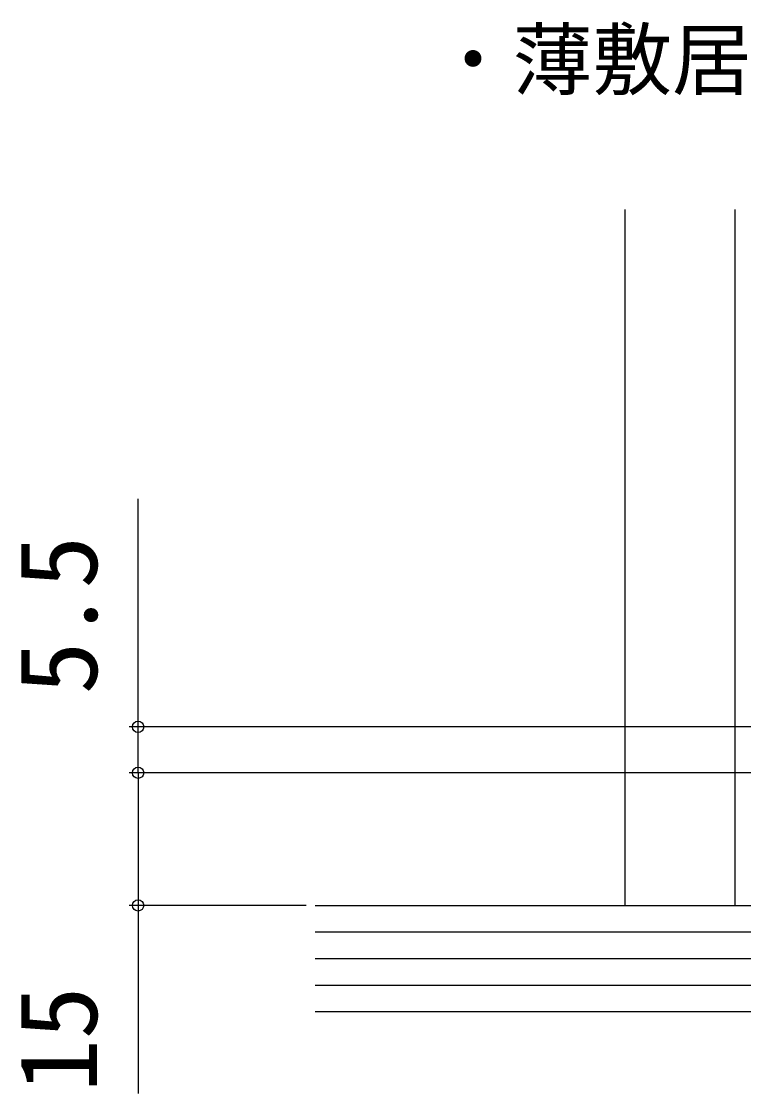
# Model space of a CAD drawing. Units: millimetres, scale not verified. Extents: x -525 to 525, y -783 to 779.
# Drawn here: x -153.3 to -71.7, y -581.4 to -460.1 of the extents above; entities that cross this region are included whole.
import ezdxf
from ezdxf.enums import TextEntityAlignment as Align

# ---------------------------------------------------------------- set-up
doc = ezdxf.new("R2010")
doc.units = ezdxf.units.MM
doc.header["$LTSCALE"] = 4
for name, color, linetype in [('0-2_USER1', 3, 'Continuous'), ('0-4_YKK_12', 2, 'Continuous'), ('0-7_YKK_D', 6, 'Continuous'), ('0-9_YSS_K', 3, 'Continuous')]:
    doc.layers.add(name, color=color, linetype=linetype)
doc.styles.add('ＭＳ ゴシック', font='')
doc.styles.get('ＭＳ ゴシック').set_extended_font_data('MS Gothic')

msp = doc.modelspace()

# ---------------------------------------------------------------- linework, layer by layer
at = {"layer": '0-4_YKK_12'}
for p, q in [((-85.131, -481.426), (-85.131, -560.126)), ((-72.631, -560.126), (-72.631, -481.426))]:
    msp.add_line(p, q, dxfattribs=at)
at = {"layer": '0-7_YKK_D'}
for p, q in [((-48.631, -539.926), (-141.131, -539.926)), ((-69.131, -545.126), (-141.131, -545.126)), ((-69.131, -545.126), (-141.131, -545.126)), ((-121.131, -560.126), (-141.131, -560.126))]:
    msp.add_line(p, q, dxfattribs=at)
for points in [[(-140.131, -545.126), (-140.131, -539.926), (-140.131, -514.149)], [(-140.131, -545.126), (-140.131, -560.126), (-140.131, -581.403)]]:
    msp.add_lwpolyline(points, dxfattribs=at)
for centre in [(-140.131, -539.926), (-140.131, -545.126), (-140.131, -545.126), (-140.131, -560.126)]:
    msp.add_circle(centre, 0.637, dxfattribs=at)
at = {"layer": '0-9_YSS_K'}
for p, q in [((-120.131, -560.126), (108.369, -560.126)), ((-120.131, -563.126), (108.369, -563.126)), ((-120.131, -566.126), (108.369, -566.126)), ((-120.131, -569.126), (108.369, -569.126)), ((-120.131, -572.126), (108.369, -572.126))]:
    msp.add_line(p, q, dxfattribs=at)

# ---------------------------------------------------------------- texts
at = {"layer": '0-2_USER1', "style": 'ＭＳ ゴシック'}
msp.add_text('・薄敷居 四方枠[床先貼]', height=6.598, dxfattribs=at).set_placement((-106.779, -469.73), align=Align.BOTTOM_LEFT)
at = {"layer": '0-7_YKK_D', "style": 'ＭＳ ゴシック'}
for s, p in [('5.5', (-142.131, -536.263)), ('15', (-142.131, -581.244))]:
    msp.add_text(s, height=8.798, rotation=90, dxfattribs=at).set_placement(p, align=Align.BOTTOM_LEFT)

doc.saveas('drawing.dxf')
